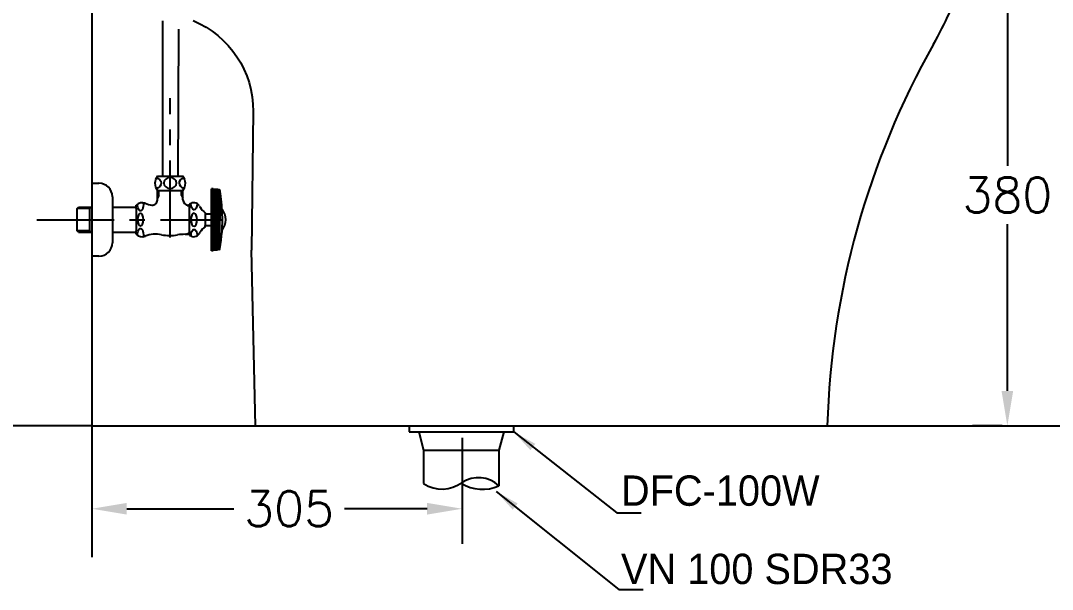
# Model space of a CAD drawing. Extents: x 66724 to 69149, y 58034 to 61465.
# Drawn here: x 67221 to 68071, y 58830 to 59298 of the extents above; entities that cross this region are included whole.
import ezdxf

# ---------------------------------------------------------------- set-up
doc = ezdxf.new("R2010")
doc.units = 0
doc.header["$MEASUREMENT"] = 0
doc.linetypes.add('CENTER', pattern=[50.8, 31.75, -6.35, 6.35, -6.35])
doc.layers.get('Defpoints').update_dxf_attribs({"linetype": 'CONTINUOUS'})
for name, color, linetype in [('6', 5, 'CONTINUOUS'), ('CENTER', 1, 'CONTINUOUS'), ('DEFAULT', 7, 'CONTINUOUS'), ('Dim', 4, 'CONTINUOUS'), ('MAIN', 7, 'CONTINUOUS')]:
    doc.layers.add(name, color=color, linetype=linetype)
doc.layers.add('AM_6', color=2, linetype='CONTINUOUS', lineweight=30)
doc.styles.add('h', font='', dxfattribs={"height": 30})
doc.styles.get("Standard").update_dxf_attribs({"font": 'txt.shx', "bigfont": 'ghs.shx'})
doc.styles.get('h').set_extended_font_data('Haansoft Batang')
doc.dimstyles.new('SERIM', dxfattribs={"dimscale": 10, "dimtxt": 3, "dimasz": 2, "dimexe": 1, "dimexo": 1.5, "dimgap": 1, "dimtad": 1, "dimtoh": 1, "dimdec": 0, "dimdsep": 46, "dimtxsty": 'h', "dimcen": -0.3, "dimclrt": 2, "dimadec": 0, "dimazin": 0, "dimtfac": 1, "dimtdec": 0, "dimtmove": 1, "dimatfit": 3, "dimfxl": 0, "dimtolj": 1, "dimtzin": 0, "dimarcsym": 0})
doc.dimstyles.get("Standard").update_dxf_attribs({"dimtxt": 0.18, "dimasz": 0.18, "dimexe": 0.18, "dimexo": 0.0625, "dimgap": 0.09, "dimtad": 0, "dimtih": 1, "dimtoh": 1, "dimdec": 4, "dimzin": 0, "dimdsep": 46, "dimtxsty": 'Standard', "dimcen": 0.09, "dimadec": 0, "dimazin": 0, "dimtfac": 1, "dimtdec": 4, "dimtofl": 0, "dimtmove": 0, "dimatfit": 0, "dimfxl": 0, "dimtolj": 1, "dimtzin": 0, "dimarcsym": 0})

# ---------------------------------------------------------------- blocks, each defined once
blk = doc.blocks.new('*D8')
at = {"layer": 'Defpoints', "color": 0}
for p in [(68039.33, 59344.4), (68033.55, 58964.37), (68039.33, 58964.37)]:
    blk.add_point(p, dxfattribs=at)
at = {"layer": 'Dim', "color": 0, "lineweight": -2}
for p, q in [((68029.33, 59344.4), (68004.75, 59344.4)), ((68033.55, 59315.6), (68033.55, 59178.38)), ((68033.55, 58993.17), (68033.55, 59130.38)), ((68029.33, 58964.37), (68004.75, 58964.37))]:
    blk.add_line(p, q, dxfattribs=at)
at = {"layer": 'Dim', "color": 0}
for points in [[(68028.75, 59315.6), (68038.35, 59315.6), (68033.55, 59344.4)], [(68028.75, 58993.17), (68038.35, 58993.17), (68033.55, 58964.37)]]:
    blk.add_solid(points, dxfattribs=at)
at = {"layer": 'Dim', "color": 0, "insert": (68033.55, 59154.38), "char_height": 28.8, "attachment_point": 5}
blk.add_mtext('\\A1;380', dxfattribs=at)
blk = doc.blocks.new('*D9')
at = {"layer": 'Defpoints', "color": 0}
for p in [(67279.6, 58964.37), (67584.61, 58964.56), (67279.6, 58896.1)]:
    blk.add_point(p, dxfattribs=at)
at = {"layer": 'Dim', "color": 0, "lineweight": -2}
for p, q in [((67279.6, 58954.37), (67279.6, 58867.3)), ((67584.61, 58954.56), (67584.61, 58867.3)), ((67308.4, 58896.1), (67396.51, 58896.1)), ((67555.81, 58896.1), (67487.71, 58896.1))]:
    blk.add_line(p, q, dxfattribs=at)
at = {"layer": 'Dim', "color": 0}
for points in [[(67308.4, 58900.9), (67308.4, 58891.3), (67279.6, 58896.1)], [(67555.81, 58900.9), (67555.81, 58891.3), (67584.61, 58896.1)]]:
    blk.add_solid(points, dxfattribs=at)
at = {"layer": 'Dim', "color": 0, "insert": (67442.11, 58896.1), "char_height": 28.8, "attachment_point": 5}
blk.add_mtext('\\A1;305', dxfattribs=at)
blk = doc.blocks.new('*D11')
at = {"layer": 'Defpoints', "color": 0}
for p in [(67172.26, 59674.43), (67307.13, 59674.43), (67289.6, 58964.37)]:
    blk.add_point(p, dxfattribs=at)
at = {"layer": 'Dim', "color": 0, "lineweight": -2}
for p, q in [((67297.13, 59674.43), (67143.46, 59674.43)), ((67172.26, 59645.63), (67172.26, 59343.4)), ((67172.26, 58993.17), (67172.26, 59295.4)), ((67279.6, 58964.37), (67143.46, 58964.37))]:
    blk.add_line(p, q, dxfattribs=at)
at = {"layer": 'Dim', "color": 0}
for points in [[(67167.46, 59645.63), (67177.06, 59645.63), (67172.26, 59674.43)], [(67167.46, 58993.17), (67177.06, 58993.17), (67172.26, 58964.37)]]:
    blk.add_solid(points, dxfattribs=at)
at = {"layer": 'Dim', "color": 0, "insert": (67172.26, 59319.4), "char_height": 28.8, "attachment_point": 5}
blk.add_mtext('\\A1;710', dxfattribs=at)

msp = doc.modelspace()

# ---------------------------------------------------------------- linework, layer by layer
at = {"layer": '6', "color": 0}
for p, q in [((67337.86, 59298), (67337.86, 59170.11)), ((67351.12, 59290.93), (67350.56, 59170.11)), ((67279.6, 59164.11), (67285.6, 59164.11)), ((67333.71, 59170.11), (67337.86, 59170.11)), ((67337.86, 59170.11), (67354.71, 59170.11)), ((67333.71, 59158.11), (67354.71, 59158.11)), ((67333.71, 59150.2), (67333.71, 59158.11)), ((67333.71, 59154.11), (67334.96, 59154.11)), ((67334.96, 59154.11), (67333.71, 59151.95)), ((67334.96, 59154.11), (67334.96, 59158.11)), ((67353.46, 59154.11), (67353.46, 59158.11)), ((67353.46, 59154.11), (67354.71, 59154.11)), ((67353.46, 59154.11), (67354.71, 59151.95)), ((67354.71, 59150.61), (67354.71, 59158.11)), ((67379.71, 59159.61), (67378.21, 59159.61)), ((67378.21, 59158.61), (67378.21, 59159.61)), ((67378.21, 59134.11), (67378.21, 59158.61)), ((67379.71, 59159.41), (67379.71, 59159.61)), ((67379.71, 59159.41), (67379.71, 59134.11)), ((67383.21, 59158.7), (67379.71, 59158.7)), ((67383.21, 59157.7), (67379.71, 59157.7)), ((67383.21, 59156.7), (67379.71, 59156.7)), ((67383.21, 59155.7), (67379.71, 59155.7)), ((67383.21, 59154.7), (67379.71, 59154.7)), ((67383.21, 59153.7), (67379.71, 59153.7)), ((67383.21, 59159.11), (67380.01, 59159.11)), ((67383.21, 59159.11), (67383.21, 59134.11)), ((67383.71, 59158.61), (67383.21, 59159.11)), ((67383.71, 59158.61), (67383.71, 59134.11)), ((67384.54, 59158.61), (67383.71, 59158.61)), ((67385.13, 59158.11), (67385.13, 59134.11)), ((67296.6, 59153.11), (67296.6, 59115.11)), ((67316.21, 59143.36), (67316.21, 59146.11)), ((67359.21, 59145.36), (67357.92, 59146.3)), ((67359.21, 59145.36), (67359.21, 59146.11)), ((67359.21, 59146.11), (67360.13, 59146.11)), ((67359.21, 59145.36), (67360.13, 59145.36)), ((67360.13, 59146.11), (67360.13, 59146.83)), ((67360.13, 59122.11), (67360.13, 59146.11)), ((67368.24, 59145.43), (67368.79, 59144.48)), ((67383.21, 59152.7), (67379.71, 59152.7)), ((67383.21, 59151.7), (67379.71, 59151.7)), ((67383.21, 59150.7), (67379.71, 59150.7)), ((67383.21, 59149.7), (67379.71, 59149.7)), ((67383.21, 59148.7), (67379.71, 59148.7)), ((67383.21, 59147.7), (67379.71, 59147.7)), ((67383.21, 59146.7), (67379.71, 59146.7)), ((67383.21, 59145.7), (67379.71, 59145.7)), ((67267.6, 59143.36), (67268.6, 59144.36)), ((67278.1, 59143.36), (67267.6, 59143.36)), ((67267.72, 59124.86), (67267.72, 59143.36)), ((67268.6, 59144.36), (67279.6, 59144.36)), ((67278.1, 59123.86), (67278.1, 59144.36)), ((67278.1, 59143.36), (67279.1, 59144.36)), ((67296.6, 59144.36), (67316.21, 59144.36)), ((67316.21, 59143.36), (67316.21, 59124.86)), ((67373.13, 59139.85), (67373.13, 59138.86)), ((67373.13, 59138.86), (67373.13, 59129.36)), ((67373.13, 59138.86), (67378.21, 59138.86)), ((67383.21, 59144.7), (67379.71, 59144.7)), ((67383.21, 59143.7), (67379.71, 59143.7)), ((67383.21, 59142.7), (67379.71, 59142.7)), ((67383.21, 59141.7), (67379.71, 59141.7)), ((67383.21, 59140.7), (67379.71, 59140.7)), ((67383.21, 59139.7), (67379.71, 59139.7)), ((67383.21, 59138.7), (67379.71, 59138.7)), ((67383.21, 59137.7), (67379.71, 59137.7)), ((67383.21, 59136.7), (67379.71, 59136.7)), ((67373.13, 59129.36), (67378.21, 59129.36)), ((67373.13, 59128.38), (67373.13, 59129.36)), ((67378.21, 59108.61), (67378.21, 59134.11)), ((67383.21, 59135.7), (67379.71, 59135.7)), ((67383.21, 59134.7), (67379.71, 59134.7)), ((67379.71, 59108.81), (67379.71, 59134.11)), ((67383.21, 59133.52), (67379.71, 59133.52)), ((67383.21, 59132.52), (67379.71, 59132.52)), ((67383.21, 59131.52), (67379.71, 59131.52)), ((67383.21, 59130.52), (67379.71, 59130.52)), ((67383.21, 59129.52), (67379.71, 59129.52)), ((67383.21, 59128.52), (67379.71, 59128.52)), ((67383.21, 59109.11), (67383.21, 59134.11)), ((67383.71, 59109.61), (67383.71, 59134.11)), ((67385.13, 59110.11), (67385.13, 59134.11)), ((67278.1, 59124.86), (67267.6, 59124.86)), ((67268.6, 59123.86), (67267.6, 59124.86)), ((67268.6, 59123.86), (67279.6, 59123.86)), ((67279.1, 59123.86), (67278.1, 59124.86)), ((67296.6, 59123.86), (67316.21, 59123.86)), ((67316.21, 59122.11), (67316.21, 59124.86)), ((67316.21, 59123.86), (67316.21, 59123.68)), ((67356.5, 59122.11), (67360.13, 59122.11)), ((67359.21, 59122.86), (67357.92, 59122.11)), ((67359.21, 59122.11), (67359.21, 59122.86)), ((67359.21, 59122.86), (67360.13, 59122.86)), ((67360.13, 59121.39), (67360.13, 59122.11)), ((67368.24, 59122.79), (67368.79, 59123.75)), ((67383.21, 59127.52), (67379.71, 59127.52)), ((67383.21, 59126.52), (67379.71, 59126.52)), ((67383.21, 59125.52), (67379.71, 59125.52)), ((67383.21, 59124.52), (67379.71, 59124.52)), ((67383.21, 59123.52), (67379.71, 59123.52)), ((67383.21, 59122.52), (67379.71, 59122.52)), ((67383.21, 59121.52), (67379.71, 59121.52)), ((67383.21, 59120.52), (67379.71, 59120.52)), ((67383.21, 59119.52), (67379.71, 59119.52)), ((67383.21, 59118.52), (67379.71, 59118.52)), ((67383.21, 59117.52), (67379.71, 59117.52)), ((67383.21, 59116.52), (67379.71, 59116.52)), ((67383.21, 59115.52), (67379.71, 59115.52)), ((67383.21, 59114.52), (67379.71, 59114.52)), ((67383.21, 59113.52), (67379.71, 59113.52)), ((67383.21, 59112.52), (67379.71, 59112.52)), ((67383.21, 59111.52), (67379.71, 59111.52)), ((67285.6, 59104.11), (67279.6, 59104.11)), ((67379.71, 59108.61), (67378.21, 59108.61)), ((67383.21, 59110.52), (67379.71, 59110.52)), ((67383.21, 59109.52), (67379.71, 59109.52)), ((67379.71, 59108.61), (67379.71, 59108.81)), ((67383.21, 59109.11), (67380.01, 59109.11)), ((67383.71, 59109.61), (67383.21, 59109.11)), ((67384.54, 59109.61), (67383.71, 59109.61))]:
    msp.add_line(p, q, dxfattribs=at)
for centre, radius, start, end in [((67285.6, 59153.11), 11, 0, 90), ((67341.71, 59164.11), 10, 143.1301, 216.8699), ((67346.71, 59164.11), 10, 323.1301, 36.8699), ((67380.01, 59159.41), 0.3, 180, 270), ((67384.54, 59157.91), 0.7, 9.49341, 90), ((67242.21, 59134.11), 145, 1.94314, 9.49341), ((67321.12, 59141.12), 7, 69.03386, 134.51294), ((67332.51, 59170.84), 24.83, 249.03386, 262.28832), ((67329.71, 59150.2), 4, 262.28832, 0), ((67359.21, 59150.61), 4.5, 180, 270), ((67363.6, 59142.76), 5.36, 30, 130.43057), ((67380.92, 59151.48), 14, 210, 236.19018), ((67242.21, 59134.11), 145, 350.50659, 1.94314), ((67375.96, 59134.07), 14, 0.24727, 38.21407), ((67380.92, 59116.75), 14, 123.80982, 150), ((67375.96, 59134.19), 14, 321.78593, 359.75273), ((67321.12, 59127.11), 7, 225.5, 290.96614), ((67332.51, 59097.39), 24.83, 79.26272, 110.96614), ((67344.21, 59159.11), 38, 259.26273, 279.30483), ((67356.5, 59084.11), 38, 90, 99.30482), ((67363.6, 59125.47), 5.36, 229.56943, 330), ((67285.6, 59115.11), 11, 270, 0), ((67380.01, 59108.81), 0.3, 90, 180), ((67384.54, 59110.31), 0.7, 270, 350.50659)]:
    msp.add_arc(centre, radius, start, end, dxfattribs=at)
at = {"layer": '6', "color": 0, "extrusion": (0, 0, -1)}
for centre, major_axis, ratio, start_param, end_param in [((67331.53, 59164.34), (-5.23, 0), 0.866391, 1.824119, 4.49897), ((67356.99, 59164.34), (-5.23, 0), 0.866391, 4.942097, 7.58465), ((67319.78, 59146.62), (0, -5.22), 0.46009, 4.433611, 7.934688), ((67363.89, 59147.71), (0, -5.4), 0.478204, 4.79078, 7.834251), ((67319.78, 59121.7), (0, -5.22), 0.46009, 1.472186, 5.009627), ((67363.89, 59120.79), (0, -5.4), 0.478204, 1.540108, 4.68362)]:
    msp.add_ellipse(centre, major_axis=major_axis, ratio=ratio, start_param=start_param, end_param=end_param, dxfattribs=at)
for centre, major_axis, ratio in [((67344.21, 59164.34), (-5.23, 0), 0.866391), ((67319.78, 59134.11), (0, -5.22), 0.46009), ((67363.89, 59134.11), (0, -5.4), 0.478204)]:
    msp.add_ellipse(centre, major_axis=major_axis, ratio=ratio, dxfattribs=at)
at = {"layer": 'CENTER', "color": 0, "linetype": 'CENTER', "ltscale": 2}
for p, q in [((67344.21, 59119.4), (67344.21, 59234.23)), ((67234.55, 59134.11), (67386.1, 59134.11))]:
    msp.add_line(p, q, dxfattribs=at)
at = {"layer": 'DEFAULT', "color": 7}
msp.add_line((67279.65, 58964.37), (68816.76, 58964.37), dxfattribs=at)
at = {"layer": 'Dim', "color": 7}
msp.add_line((67279.6, 60764.93), (67279.6, 58856.19), dxfattribs=at)
at = {"layer": 'Dim', "color": 0}
msp.add_arc((67589.4, 59491.95), 438.7, 330.93426, 338.42993, dxfattribs=at)
at = {"layer": 'MAIN', "color": 0}
msp.add_line((67414.45, 58964.37), (67411.17, 59109.19), dxfattribs=at)
at = {"layer": 'MAIN', "color": 7}
for p, q in [((67540.93, 58964.37), (67540.93, 58959.37)), ((67540.93, 58959.37), (67626.93, 58959.37)), ((67548.93, 58959.37), (67552.93, 58944.37)), ((67618.93, 58959.37), (67614.93, 58944.37)), ((67626.93, 58964.37), (67626.93, 58959.37)), ((67552.93, 58944.37), (67614.93, 58944.37)), ((67552.93, 58944.37), (67552.93, 58916.85)), ((67614.93, 58944.37), (67614.93, 58915.08))]:
    msp.add_line(p, q, dxfattribs=at)
at = {"layer": 'MAIN', "color": 0}
msp.add_lwpolyline([(67363.08, 59298.09, -0.306244), (67412.45, 59223.33), (67411.22, 59109.19)], format="xyb", dxfattribs=at)
msp.add_arc((68565.11, 58944.36), 680.17, 150.54538, 178.31458, dxfattribs=at)
at = {"layer": 'MAIN', "color": 7}
for centre, radius, start, end in [((67568.19, 58940.49), 28.14, 237.14755, 305.62875), ((67601.31, 58944.14), 32.09, 237.19027, 295.10181), ((67598.17, 58897.39), 24.37, 46.53795, 123.88218)]:
    msp.add_arc(centre, radius, start, end, dxfattribs=at)

# ---------------------------------------------------------------- texts
at = {"layer": 'AM_6', "color": 0, "char_height": 25, "attachment_point": 4, "style": 'h'}
for s, insert in [('{\\fGulim|b0|i0|c129|p50;DFC-100W }', (67715.41, 58910.87)), ('{\\fGulim|b0|i0|c129|p50;VN 100 SDR33 }', (67715.41, 58846.38))]:
    msp.add_mtext(s, dxfattribs=dict(at, insert=insert))

# ---------------------------------------------------------------- dimensions: what is measured, and where the dimension line sits
at = {"layer": 'Dim', "color": 7}
for base, p1, p2, picture, middle in [((67172.26, 59674.43), (67289.6, 58964.37), (67307.13, 59674.43), '*D11', (67172.26, 59319.4)), ((68033.55, 58964.37), (68039.33, 59344.4), (68039.33, 58964.37), '*D8', (68033.55, 59154.38))]:
    dim = msp.add_linear_dim(base=base, p1=p1, p2=p2, angle=90, dimstyle='Standard', override={"dimscale": 160, "dimgap": 0.06, "dimdec": 0, "dimatfit": 3, "dimarcsym": 1}, dxfattribs=at)
    dim.commit()
    dim.dimension.update_dxf_attribs({"geometry": picture, "text_midpoint": middle})
dim = msp.add_linear_dim(base=(67279.6, 58896.1), p1=(67584.61, 58964.56), p2=(67279.6, 58964.37), dimstyle='Standard', override={"dimscale": 160, "dimgap": 0.06, "dimdec": 0, "dimatfit": 3, "dimarcsym": 1}, dxfattribs=at)
dim.commit()
dim.dimension.update_dxf_attribs({"geometry": '*D9', "text_midpoint": (67442.11, 58896.1), "dimtype": 160})

# ---------------------------------------------------------------- leaders
at = {"layer": 'Dim', "color": 0}
for points in [[(67627.12, 58959.31), (67712.12, 58892.65), (67732.12, 58892.65)], [(67612.67, 58910.34), (67713.76, 58829.7), (67733.76, 58829.7)]]:
    msp.add_leader(points, dimstyle='SERIM', override={"dimse1": 1}, dxfattribs=at)

doc.saveas('drawing.dxf')
